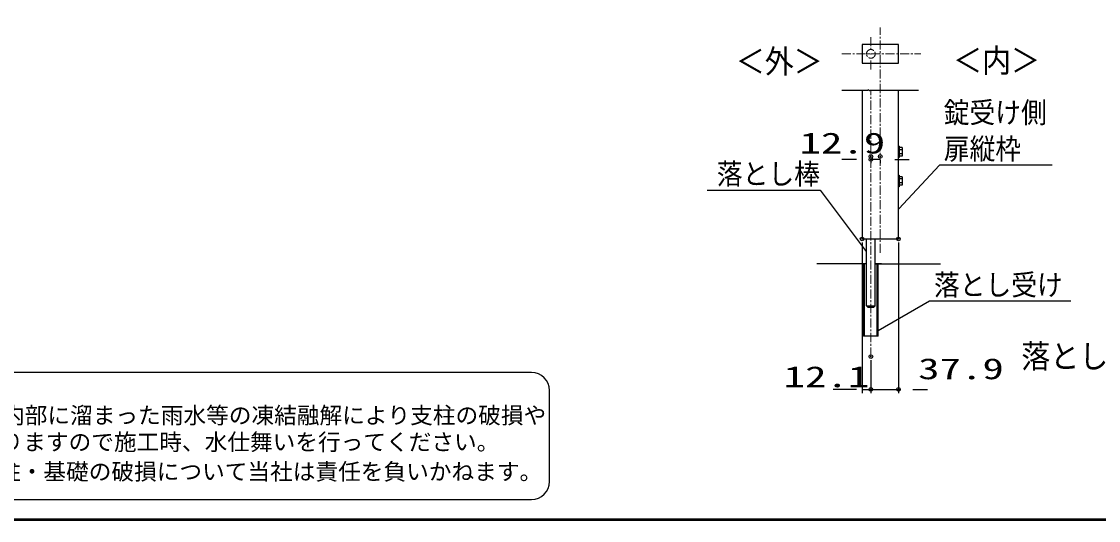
# Model space of a CAD drawing. Units: millimetres, scale not verified. Extents: x -4425 to 4425, y -3150 to 3150.
# Drawn here: x -2874 to 90, y -2925 to -1551 of the extents above; entities that cross this region are included whole.
import ezdxf
from ezdxf.enums import TextEntityAlignment as Align

# ---------------------------------------------------------------- set-up
doc = ezdxf.new("R2010")
doc.units = ezdxf.units.MM
doc.header["$LTSCALE"] = 20
doc.header["$PDMODE"] = 32
doc.header["$PDSIZE"] = 10
doc.linetypes.add('USER1', pattern=[2, 1.25, -0.25, 0.25, -0.25])
for name, color, linetype, lineweight in [('0-0_WAKU', 7, 'Continuous', 25), ('0-1_0', 7, 'Continuous', 25), ('0-3_寸法線', 4, 'Continuous', 25), ('0-7_外形線', 7, 'Continuous', 25), ('0-8_扉縦枠', 7, 'Continuous', 25), ('0-F_軸線', 1, 'USER1', 9), ('1-6_D-TTL-TXT', 2, 'Continuous', 25)]:
    doc.layers.add(name, color=color, linetype=linetype, lineweight=lineweight)
doc.layers.add('0-5_DEFPOINTS', color=7, linetype='Continuous')
doc.styles.add('ＭＳ ゴシック', font='')
doc.styles.get('ＭＳ ゴシック').set_extended_font_data('MS Gothic')

msp = doc.modelspace()

# ---------------------------------------------------------------- linework, layer by layer
at = {"layer": '0-0_WAKU'}
msp.add_lwpolyline([(-4049.75, 2925), (4200.25, 2925), (4200.25, -2925), (-4049.75, -2925)], close=True, dxfattribs=at)
for points in [[(4198.25, 2923), (4198.25, -2923), (-4047.75, -2923)], [(4196.25, 2921), (4196.25, -2921), (-4045.75, -2921)]]:
    msp.add_lwpolyline(points, dxfattribs=at)
at = {"layer": '0-1_0', "color": 4}
for p, q in [((-548.6, -2217.84), (-685.45, -2217.84)), ((-507.74, -2217.84), (-524.6, -2217.84))]:
    msp.add_line(p, q, dxfattribs=at)
at = {"layer": '0-3_寸法線'}
for p, q in [((-576.6, -1930.7), (-616.6, -1930.7)), ((-510.8, -1930.7), (-536.6, -1930.7)), ((-536.6, -1932.6), (-536.6, -1940.7)), ((-510.8, -1932.6), (-510.8, -1940.7)), ((-470.8, -1930.7), (-430.8, -1930.7)), ((-560.8, -2159.84), (-560.8, -2574.21)), ((-460.8, -2159.84), (-460.8, -2574.21)), ((-536.6, -2483.71), (-536.6, -2574.21)), ((-536.6, -2483.71), (-536.6, -2574.21)), ((-600.8, -2564.21), (-640.8, -2564.21)), ((-576.6, -2564.21), (-616.6, -2564.21)), ((-560.8, -2564.21), (-536.6, -2564.21)), ((-536.6, -2564.21), (-460.8, -2564.21)), ((-496.6, -2564.21), (-456.6, -2564.21)), ((-420.8, -2564.21), (-380.8, -2564.21))]:
    msp.add_line(p, q, dxfattribs=at)
at = {"layer": '0-3_寸法線', "color": 7}
msp.add_lwpolyline([(-560.8, -1666), (-460.8, -1666), (-460.8, -1614), (-560.8, -1614)], close=True, dxfattribs=at)
for points in [[(-37.61, -1946.56), (-347.99, -1946.56), (-459.42, -2066.79)], [(-986.92, -2015.65), (-676.55, -2015.65), (-549.81, -2183.97)], [(14.18, -2321.3), (-374.93, -2321.3), (-516.96, -2402.4)]]:
    msp.add_lwpolyline(points, dxfattribs=at)
at = {"layer": '0-5_DEFPOINTS'}
for p in [(-536.6, -1922.6), (-536.6, -1930.7), (-510.8, -1922.6), (-560.8, -2149.84), (-460.8, -2149.84), (-536.6, -2473.71), (-536.6, -2564.21), (-460.8, -2564.21)]:
    msp.add_point(p, dxfattribs=at)
at = {"layer": '0-7_外形線', "color": 4}
for p, q in [((-616.31, -1740.1), (-544.97, -1740.1)), ((-557.98, -1740.1), (-544.97, -1740.1)), ((-544.97, -1740.1), (-543.99, -1738.01)), ((-540.51, -1742.2), (-543.99, -1738.01)), ((-540.51, -1742.2), (-539.53, -1740.1)), ((-539.53, -1740.1), (-508.8, -1740.1)), ((-539.53, -1740.1), (-405.47, -1740.1)), ((-524.6, -2217.84), (-345.38, -2217.84))]:
    msp.add_line(p, q, dxfattribs=at)
at = {"layer": '0-7_外形線'}
for p, q in [((-560.8, -1740.1), (-560.8, -2149.84)), ((-460.8, -2149.84), (-460.8, -1740.1)), ((-460.8, -1893.84), (-460.8, -1925.84)), ((-458.8, -1893.84), (-460.8, -1893.84)), ((-458.8, -1893.84), (-458.8, -1925.84)), ((-458.8, -1925.84), (-460.8, -1925.84)), ((-450.5, -1898.29), (-458.8, -1898.29)), ((-450.5, -1904.07), (-458.8, -1904.07)), ((-450.5, -1915.61), (-458.8, -1915.61)), ((-450.5, -1921.39), (-458.8, -1921.39)), ((-450.5, -1898.29), (-458.5, -1898.29)), ((-450.5, -1904.07), (-458.5, -1904.07)), ((-450.5, -1915.61), (-458.5, -1915.61)), ((-450.5, -1921.39), (-458.5, -1921.39)), ((-450.5, -1898.29), (-450.5, -1921.39)), ((-460.8, -1973.84), (-460.8, -2005.84)), ((-458.8, -1974.84), (-460.8, -1974.84)), ((-458.8, -1973.84), (-458.8, -2005.84)), ((-450.5, -1978.29), (-458.8, -1978.29)), ((-450.5, -1984.07), (-458.8, -1984.07)), ((-450.5, -1978.29), (-458.5, -1978.29)), ((-450.5, -1984.07), (-458.5, -1984.07)), ((-450.5, -1978.29), (-450.5, -2001.39)), ((-458.8, -2005.84), (-460.8, -2005.84)), ((-450.5, -1995.61), (-458.8, -1995.61)), ((-450.5, -2001.39), (-458.8, -2001.39)), ((-450.5, -1995.61), (-458.5, -1995.61)), ((-450.5, -2001.39), (-458.5, -2001.39)), ((-560.8, -2149.84), (-460.8, -2149.84)), ((-548.6, -2333.84), (-548.6, -2149.84)), ((-524.6, -2333.84), (-524.6, -2149.84)), ((-556.6, -2417.84), (-556.6, -2217.84)), ((-554.19, -2417.84), (-554.19, -2217.84)), ((-519, -2417.84), (-519, -2217.84)), ((-516.6, -2417.84), (-516.6, -2217.84)), ((-548.6, -2333.84), (-524.6, -2333.84)), ((-544.6, -2337.84), (-548.6, -2333.84)), ((-544.6, -2337.84), (-528.6, -2337.84)), ((-528.6, -2337.84), (-524.6, -2333.84)), ((-516.6, -2417.84), (-556.6, -2417.84))]:
    msp.add_line(p, q, dxfattribs=at)
at = {"layer": '0-8_扉縦枠', "color": 4}
msp.add_line((-560.8, -2149.84), (-548.6, -2149.84), dxfattribs=at)
at = {"layer": '0-F_軸線'}
for p, q in [((-510.8, -2187.96), (-510.8, -1566.96)), ((-536.6, -1593.77), (-536.6, -1626.65)), ((-616.36, -1640), (-399.49, -1640)), ((-539.3, -1640), (-549.95, -1640)), ((-537.95, -1640), (-535.25, -1640)), ((-536.6, -1641.35), (-536.6, -1638.65)), ((-536.6, -1682.86), (-536.6, -1653.35)), ((-533.9, -1640), (-523.25, -1640)), ((-536.6, -2473.71), (-536.6, -1740.1))]:
    msp.add_line(p, q, dxfattribs=at)
msp.add_circle((-536.6, -1640), 12, dxfattribs=at)
at = {"layer": '1-6_D-TTL-TXT'}
for p, q in [((-1470.87, -2517.38), (-3916.42, -2517.38)), ((-1420.87, -2817.38), (-1420.87, -2567.38)), ((-3916.42, -2867.38), (-1470.87, -2867.38))]:
    msp.add_line(p, q, dxfattribs=at)
for centre, start, end in [((-1470.87, -2567.38), 0, 90), ((-1470.87, -2817.38), 270, 0)]:
    msp.add_arc(centre, 50, start, end, dxfattribs=at)

# ---------------------------------------------------------------- texts
at = {"layer": '0-1_0', "color": 2, "style": 'ＭＳ ゴシック', "width": 0.9}
for s, p in [('錠受け側', (-335.99, -1847.66)), ('扉縦枠', (-335.99, -1947.66)), ('落とし棒', (-960.55, -2016.75)), ('落とし受け', (-362.93, -2322.4))]:
    msp.add_text(s, height=57.77, dxfattribs=at).set_placement(p, align=Align.BOTTOM_LEFT)
at = {"layer": '0-3_寸法線', "color": 2, "style": 'ＭＳ ゴシック', "width": 1.5}
for s, p in [('12.9', (-732.92, -1931.8)), ('37.9', (-406.47, -2553.34)), ('12.1', (-776.51, -2575.31))]:
    msp.add_text(s, height=57.77, dxfattribs=at).set_placement(p, align=Align.BOTTOM_LEFT)
at = {"layer": '0-7_外形線', "style": 'ＭＳ ゴシック', "width": 0.9}
for s, p in [('＜外＞', (-908.37, -1712.75)), ('＜内＞', (-310.32, -1710.14)), ('落とし部', (-122.62, -2524.8))]:
    msp.add_text(s, height=64.96, dxfattribs=at).set_placement(p, align=Align.BOTTOM_LEFT)
at = {"layer": '1-6_D-TTL-TXT', "color": 7, "style": 'ＭＳ ゴシック'}
for s, p in [('凍結の恐れがある場所への設置は、内部に溜まった雨水等の凍結融解により支柱の破損や', (-3926.24, -2672.06)), ('コンクリート基礎の破損の恐れがありますので施工時、水仕舞いを行ってください。', (-3930.35, -2745.48)), ('施工による水仕舞い不備で起こる支柱・基礎の破損について当社は責任を負いかねます。 ', (-3937.34, -2826.98))]:
    msp.add_text(s, height=45.75, dxfattribs=at).set_placement(p, align=Align.BOTTOM_LEFT)

doc.saveas('drawing.dxf')
